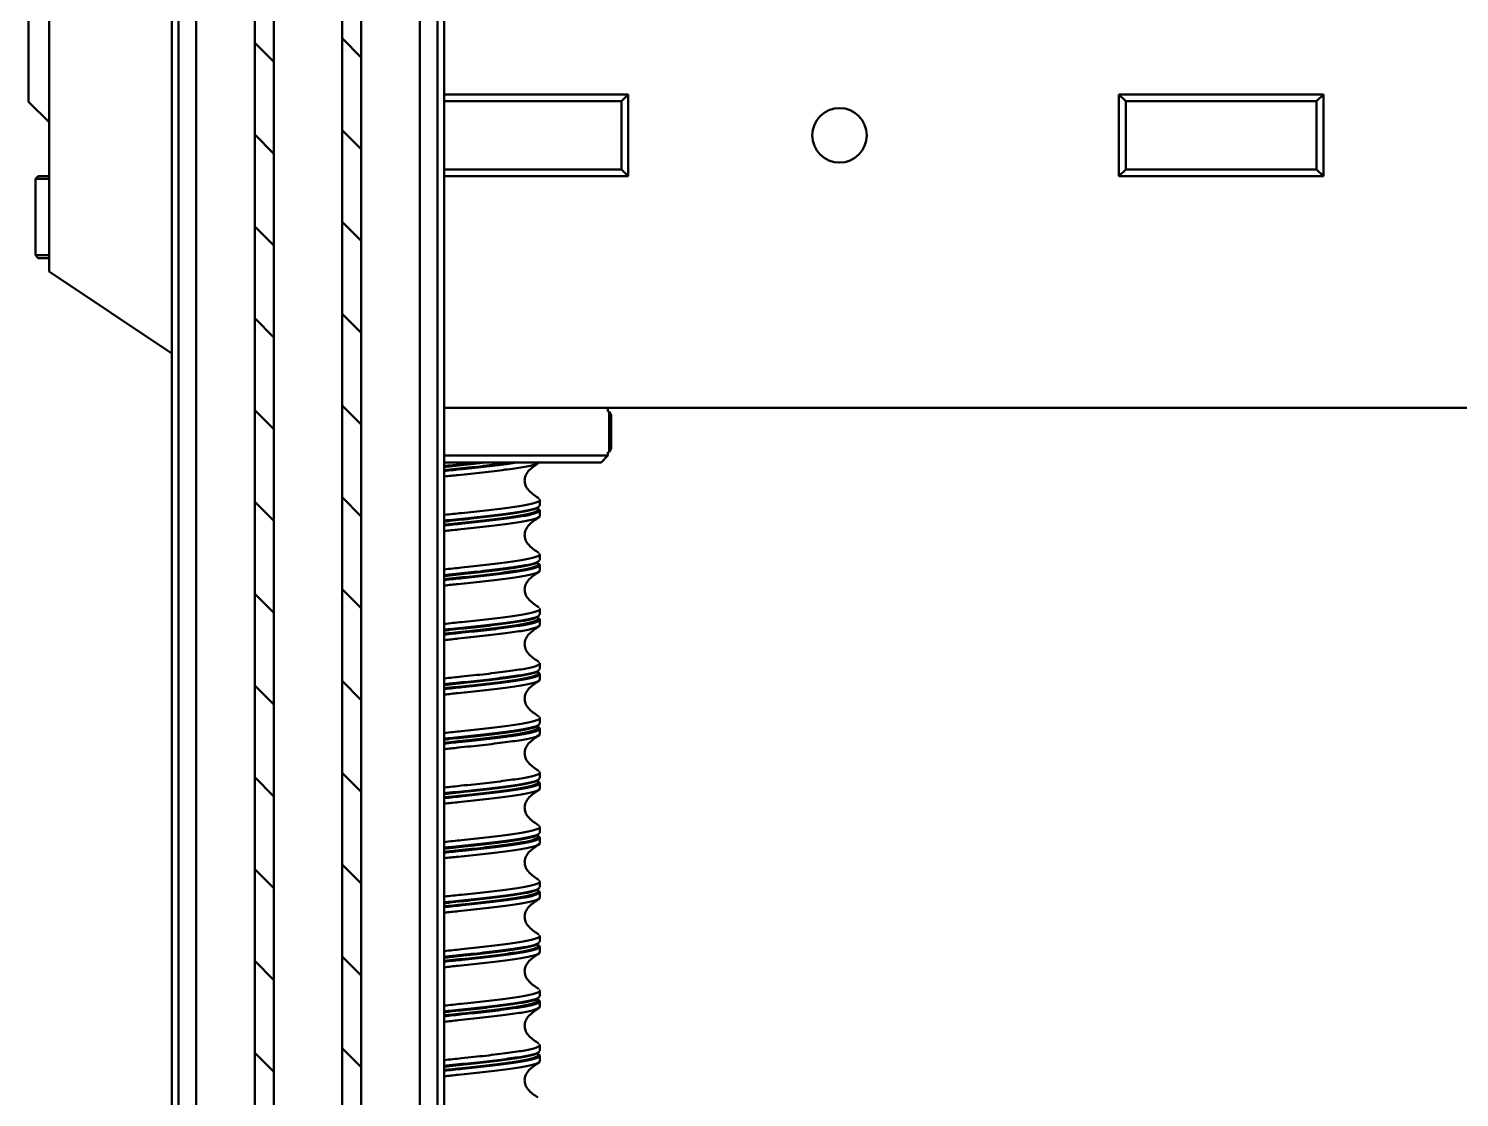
# Model space of a CAD drawing. Header units: millimetres. Extents: x -1615 to 4166, y 5 to 3174.
# Drawn here: x 720.8 to 790.8, y 2668.9 to 2721.2 of the extents above; entities that cross this region are included whole.
import ezdxf

# ---------------------------------------------------------------- set-up
doc = ezdxf.new("R2010")
doc.units = ezdxf.units.MM
doc.header["$LTSCALE"] = 0.25
doc.layers.add('Net dam', color=7, linetype='Continuous', lineweight=50)
pattern_1 = [(135, (54.7588, 2077.5174), (-2.245064, -2.245064), [])]

msp = doc.modelspace()

# ---------------------------------------------------------------- hatches: boundary and pattern name
at = {"layer": 'Net dam'}
h = msp.add_hatch(dxfattribs=at)
h.set_pattern_fill('ANSI31', color=256, angle=90, style=0)
h.set_pattern_definition(pattern_1)
h.paths.add_polyline_path([(731.906, 2800.42), (731.906, 2560.42), (732.84, 2560.42), (732.84, 2800.42)], flags=0)
h = msp.add_hatch(dxfattribs=at)
h.set_pattern_fill('ANSI31', color=256, angle=90, style=0)
h.set_pattern_definition(pattern_1)
h.paths.add_polyline_path([(736.173, 2800.42), (736.173, 2560.42), (737.106, 2560.42), (737.106, 2800.42)], flags=0)

# ---------------------------------------------------------------- linework, layer by layer
for p, q in [((728.173, 2800.42), (728.173, 2560.42)), ((729.04, 2800.42), (729.04, 2560.42)), ((731.906, 2560.42), (731.906, 2800.42)), ((732.84, 2560.42), (732.84, 2800.42)), ((736.173, 2800.42), (736.173, 2560.42)), ((737.106, 2800.42), (737.106, 2560.42)), ((739.973, 2770.42), (739.973, 2560.42)), ((740.84, 2770.42), (740.84, 2560.42)), ((727.84, 2763.753), (727.84, 2560.42)), ((741.173, 2743.753), (741.173, 2600.42)), ((720.84, 2725.794), (720.84, 2717.594)), ((721.84, 2709.283), (721.84, 2722.616)), ((720.84, 2717.594), (721.84, 2716.594)), ((750.173, 2717.949), (741.173, 2717.949)), ((749.84, 2717.616), (741.173, 2717.616)), ((749.84, 2717.616), (750.173, 2717.949)), ((749.84, 2714.283), (749.84, 2717.616)), ((750.173, 2713.949), (750.173, 2717.949)), ((774.506, 2717.616), (774.173, 2717.949)), ((784.173, 2717.949), (774.173, 2717.949)), ((774.173, 2713.949), (774.173, 2717.949)), ((774.506, 2717.616), (774.506, 2714.283)), ((783.84, 2717.616), (774.506, 2717.616)), ((783.84, 2717.616), (784.173, 2717.949)), ((783.84, 2714.283), (783.84, 2717.616)), ((784.173, 2713.949), (784.173, 2717.949)), ((741.173, 2714.283), (749.84, 2714.283)), ((750.173, 2713.949), (749.84, 2714.283)), ((774.173, 2713.949), (774.506, 2714.283)), ((774.506, 2714.283), (783.84, 2714.283)), ((784.173, 2713.949), (783.84, 2714.283)), ((721.306, 2713.949), (721.173, 2713.816)), ((721.84, 2713.816), (721.173, 2713.816)), ((721.173, 2713.816), (721.173, 2710.083)), ((721.306, 2713.949), (721.84, 2713.949)), ((750.173, 2713.949), (741.173, 2713.949)), ((784.173, 2713.949), (774.173, 2713.949)), ((721.173, 2710.083), (721.84, 2710.083)), ((721.306, 2709.949), (721.173, 2710.083)), ((721.84, 2709.949), (721.306, 2709.949)), ((727.84, 2705.283), (721.84, 2709.283)), ((858.506, 2702.616), (741.173, 2702.616)), ((749.173, 2702.449), (749.173, 2702.616)), ((749.232, 2702.449), (749.173, 2702.449)), ((749.34, 2702.262), (749.232, 2702.449)), ((749.232, 2702.449), (749.232, 2701.449)), ((749.34, 2702.262), (749.34, 2701.449)), ((749.232, 2701.449), (749.232, 2700.449)), ((749.34, 2701.449), (749.34, 2700.636)), ((741.173, 2700.283), (749.173, 2700.283)), ((748.84, 2699.949), (749.173, 2700.283)), ((749.173, 2700.449), (749.232, 2700.449)), ((749.173, 2700.283), (749.173, 2700.449)), ((749.232, 2700.449), (749.34, 2700.636)), ((748.84, 2699.949), (741.173, 2699.949)), ((745.807, 2699.955), (745.696, 2699.891)), ((745.84, 2697.843), (745.84, 2698.125)), ((745.807, 2697.288), (745.696, 2697.225)), ((745.84, 2697.335), (745.84, 2697.604)), ((745.84, 2695.176), (745.84, 2695.459)), ((745.807, 2694.621), (745.696, 2694.558)), ((745.84, 2694.668), (745.84, 2694.937)), ((745.84, 2692.509), (745.84, 2692.792)), ((745.807, 2691.955), (745.696, 2691.891)), ((745.84, 2692.001), (745.84, 2692.27)), ((745.84, 2689.843), (745.84, 2690.125)), ((745.84, 2689.335), (745.84, 2689.604)), ((745.807, 2689.288), (745.696, 2689.225)), ((745.84, 2687.176), (745.84, 2687.459)), ((745.84, 2686.668), (745.84, 2686.937)), ((745.807, 2686.621), (745.696, 2686.558)), ((745.84, 2684.509), (745.84, 2684.792)), ((745.84, 2684.001), (745.84, 2684.27)), ((745.807, 2683.955), (745.696, 2683.891)), ((745.84, 2681.843), (745.84, 2682.125)), ((745.807, 2681.288), (745.696, 2681.225)), ((745.84, 2681.335), (745.84, 2681.604)), ((745.84, 2679.176), (745.84, 2679.459)), ((745.807, 2678.621), (745.696, 2678.558)), ((745.84, 2678.668), (745.84, 2678.937)), ((745.84, 2676.509), (745.84, 2676.792)), ((745.807, 2675.955), (745.696, 2675.891)), ((745.84, 2676.001), (745.84, 2676.27)), ((745.84, 2673.843), (745.84, 2674.125)), ((745.84, 2673.335), (745.84, 2673.604)), ((745.807, 2673.288), (745.696, 2673.225)), ((745.84, 2671.176), (745.84, 2671.459)), ((745.84, 2670.668), (745.84, 2670.937)), ((745.807, 2670.621), (745.696, 2670.558))]:
    msp.add_line(p, q, dxfattribs=at)
msp.add_circle((760.506, 2715.949), 1.333, dxfattribs=at)
for points, knots in [([(741.173, 2699.531), (741.472, 2699.564), (742.174, 2699.639), (743.275, 2699.753), (744.201, 2699.867), (744.596, 2699.929), (744.724, 2699.949)], [0, 0, 0, 0, 0.229339, 0.537396, 0.85124, 1, 1, 1, 1]), ([(742.84, 2699.949), (742.773, 2699.942), (742.332, 2699.89), (741.731, 2699.835), (741.259, 2699.781), (741.173, 2699.772)], [0, 0, 0, 0, 0.128659, 0.840989, 1, 1, 1, 1]), ([(744.412, 2699.949), (744.206, 2699.92), (743.697, 2699.847), (742.663, 2699.726), (741.746, 2699.635), (741.27, 2699.58), (741.173, 2699.569)], [0, 0, 0, 0, 0.233222, 0.577012, 0.914195, 1, 1, 1, 1]), ([(745.725, 2699.923), (745.694, 2699.9), (745.604, 2699.834), (745.062, 2699.721), (744.183, 2699.599), (743.075, 2699.462), (742.022, 2699.355), (741.399, 2699.287), (741.173, 2699.263)], [0, 0, 0, 0, 0.10219, 0.300282, 0.494786, 0.693767, 0.889265, 1, 1, 1, 1]), ([(742.019, 2699.821), (741.827, 2699.801), (741.539, 2699.771), (741.264, 2699.739), (741.173, 2699.729)], [0, 0, 0, 0, 0.668476, 1, 1, 1, 1]), ([(741.991, 2699.658), (741.813, 2699.64), (741.535, 2699.611), (741.269, 2699.58), (741.173, 2699.569)], [0, 0, 0, 0, 0.638265, 1, 1, 1, 1]), ([(743.174, 2699.949), (742.995, 2699.928), (742.617, 2699.882), (742.2, 2699.839), (741.981, 2699.817)], [0, 0, 0, 0, 0.47284, 1, 1, 1, 1]), ([(745.744, 2698.231), (745.572, 2698.346), (745.326, 2698.51), (745.133, 2698.834), (745.088, 2699.074), (745.141, 2699.312), (745.338, 2699.624), (745.575, 2699.781), (745.742, 2699.892)], [0, 0, 0, 0, 0.279712, 0.396397, 0.503604, 0.610817, 0.726983, 1, 1, 1, 1]), ([(741.173, 2697.386), (741.453, 2697.417), (742.134, 2697.49), (743.233, 2697.602), (744.312, 2697.739), (745.176, 2697.862), (745.696, 2697.995), (745.903, 2698.092), (745.82, 2698.141), (745.807, 2698.149)], [0, 0, 0, 0, 0.118387, 0.287501, 0.459791, 0.628243, 0.799634, 0.970818, 1, 1, 1, 1]), ([(745.731, 2698.231), (745.743, 2698.227), (745.797, 2698.209), (745.778, 2698.192), (745.764, 2698.179)], [0, 0, 0, 0, 0.2218656, 1, 1, 1, 1]), ([(745.794, 2697.843), (745.804, 2697.823), (745.834, 2697.761), (745.486, 2697.648), (744.798, 2697.523), (743.815, 2697.392), (742.661, 2697.258), (741.732, 2697.168), (741.259, 2697.115), (741.173, 2697.105)], [0, 0, 0, 0, 0.081968, 0.259809, 0.434024, 0.610394, 0.787509, 0.961223, 1, 1, 1, 1]), ([(745.677, 2697.722), (745.688, 2697.718), (745.827, 2697.671), (745.763, 2697.587), (745.445, 2697.449), (744.753, 2697.325), (743.799, 2697.194), (742.668, 2697.06), (741.746, 2696.969), (741.27, 2696.914), (741.173, 2696.902)], [0, 0, 0, 0, 0.013518, 0.169964, 0.329814, 0.486403, 0.644931, 0.804129, 0.960266, 1, 1, 1, 1]), ([(741.173, 2696.865), (741.472, 2696.897), (742.172, 2696.973), (743.284, 2697.086), (744.356, 2697.223), (745.205, 2697.346), (745.723, 2697.48), (745.91, 2697.593), (745.771, 2697.66), (745.721, 2697.684)], [0, 0, 0, 0, 0.116925, 0.273983, 0.433991, 0.590435, 0.749608, 0.90859, 1, 1, 1, 1]), ([(745.82, 2697.335), (745.827, 2697.33), (745.885, 2697.282), (745.641, 2697.188), (745.079, 2697.055), (744.178, 2696.932), (743.076, 2696.795), (742.022, 2696.688), (741.398, 2696.621), (741.173, 2696.596)], [0, 0, 0, 0, 0.021204, 0.197762, 0.374767, 0.548566, 0.726366, 0.901053, 1, 1, 1, 1]), ([(745.73, 2697.758), (745.731, 2697.753), (745.742, 2697.705), (745.415, 2697.607), (744.754, 2697.483), (743.787, 2697.352), (742.82, 2697.238), (742.198, 2697.173), (741.981, 2697.15)], [0, 0, 0, 0, 0.025006, 0.24153, 0.453637, 0.66837, 0.88401, 1, 1, 1, 1]), ([(742.019, 2697.154), (741.827, 2697.134), (741.539, 2697.105), (741.264, 2697.073), (741.173, 2697.062)], [0, 0, 0, 0, 0.668476, 1, 1, 1, 1]), ([(741.991, 2696.992), (741.813, 2696.973), (741.535, 2696.945), (741.269, 2696.914), (741.173, 2696.903)], [0, 0, 0, 0, 0.638265, 1, 1, 1, 1]), ([(745.744, 2695.564), (745.572, 2695.68), (745.326, 2695.843), (745.133, 2696.167), (745.088, 2696.408), (745.141, 2696.645), (745.338, 2696.957), (745.575, 2697.115), (745.742, 2697.226)], [0, 0, 0, 0, 0.279712, 0.396397, 0.503604, 0.610817, 0.726983, 1, 1, 1, 1]), ([(741.173, 2694.72), (741.453, 2694.75), (742.134, 2694.824), (743.233, 2694.936), (744.312, 2695.073), (745.176, 2695.196), (745.696, 2695.329), (745.903, 2695.425), (745.82, 2695.475), (745.807, 2695.482)], [0, 0, 0, 0, 0.118387, 0.287501, 0.459791, 0.628243, 0.799634, 0.970818, 1, 1, 1, 1]), ([(745.731, 2695.564), (745.743, 2695.56), (745.797, 2695.543), (745.778, 2695.526), (745.764, 2695.513)], [0, 0, 0, 0, 0.221866, 1, 1, 1, 1]), ([(745.794, 2695.176), (745.804, 2695.156), (745.834, 2695.094), (745.486, 2694.981), (744.798, 2694.857), (743.815, 2694.725), (742.661, 2694.591), (741.732, 2694.502), (741.259, 2694.448), (741.173, 2694.438)], [0, 0, 0, 0, 0.081968, 0.259809, 0.434024, 0.610394, 0.787509, 0.961223, 1, 1, 1, 1]), ([(745.677, 2695.055), (745.688, 2695.052), (745.827, 2695.005), (745.763, 2694.92), (745.445, 2694.783), (744.753, 2694.658), (743.799, 2694.527), (742.668, 2694.393), (741.746, 2694.302), (741.27, 2694.247), (741.173, 2694.236)], [0, 0, 0, 0, 0.013518, 0.169964, 0.329814, 0.486403, 0.644931, 0.804129, 0.960266, 1, 1, 1, 1]), ([(741.173, 2694.198), (741.472, 2694.23), (742.172, 2694.306), (743.284, 2694.42), (744.357, 2694.557), (745.204, 2694.68), (745.728, 2694.813), (745.915, 2694.939), (745.743, 2695.017), (745.664, 2695.053)], [0, 0, 0, 0, 0.112037, 0.262529, 0.415848, 0.565752, 0.71827, 0.870606, 1, 1, 1, 1]), ([(745.82, 2694.668), (745.827, 2694.663), (745.885, 2694.615), (745.641, 2694.522), (745.079, 2694.388), (744.178, 2694.265), (743.076, 2694.129), (742.022, 2694.022), (741.398, 2693.954), (741.173, 2693.93)], [0, 0, 0, 0, 0.021204, 0.197762, 0.374767, 0.548566, 0.726366, 0.901053, 1, 1, 1, 1]), ([(742.019, 2694.488), (741.827, 2694.468), (741.539, 2694.438), (741.264, 2694.406), (741.173, 2694.395)], [0, 0, 0, 0, 0.668476, 1, 1, 1, 1]), ([(745.73, 2695.091), (745.731, 2695.086), (745.742, 2695.038), (745.415, 2694.94), (744.754, 2694.816), (743.787, 2694.685), (742.82, 2694.571), (742.198, 2694.506), (741.981, 2694.483)], [0, 0, 0, 0, 0.025006, 0.24153, 0.453637, 0.66837, 0.88401, 1, 1, 1, 1]), ([(745.744, 2692.898), (745.572, 2693.013), (745.326, 2693.177), (745.133, 2693.5), (745.088, 2693.741), (745.141, 2693.979), (745.338, 2694.29), (745.575, 2694.448), (745.742, 2694.559)], [0, 0, 0, 0, 0.279712, 0.396397, 0.503604, 0.610817, 0.726983, 1, 1, 1, 1]), ([(741.991, 2694.325), (741.813, 2694.307), (741.535, 2694.278), (741.269, 2694.247), (741.173, 2694.236)], [0, 0, 0, 0, 0.638265, 1, 1, 1, 1]), ([(741.173, 2692.053), (741.453, 2692.083), (742.134, 2692.157), (743.233, 2692.269), (744.312, 2692.406), (745.176, 2692.529), (745.696, 2692.662), (745.903, 2692.758), (745.82, 2692.808), (745.807, 2692.815)], [0, 0, 0, 0, 0.118387, 0.287501, 0.459791, 0.628243, 0.799634, 0.970818, 1, 1, 1, 1]), ([(745.794, 2692.509), (745.804, 2692.49), (745.834, 2692.428), (745.486, 2692.314), (744.798, 2692.19), (743.815, 2692.059), (742.661, 2691.925), (741.732, 2691.835), (741.259, 2691.781), (741.173, 2691.772)], [0, 0, 0, 0, 0.081968, 0.259809, 0.434024, 0.610394, 0.787509, 0.961223, 1, 1, 1, 1]), ([(745.677, 2692.389), (745.688, 2692.385), (745.827, 2692.338), (745.763, 2692.253), (745.445, 2692.116), (744.753, 2691.992), (743.799, 2691.86), (742.668, 2691.726), (741.746, 2691.635), (741.27, 2691.58), (741.173, 2691.569)], [0, 0, 0, 0, 0.013518, 0.169964, 0.329814, 0.486403, 0.644931, 0.804129, 0.960266, 1, 1, 1, 1]), ([(741.173, 2691.531), (741.472, 2691.564), (742.172, 2691.639), (743.284, 2691.753), (744.357, 2691.89), (745.204, 2692.013), (745.728, 2692.146), (745.915, 2692.272), (745.743, 2692.35), (745.664, 2692.386)], [0, 0, 0, 0, 0.112037, 0.262529, 0.415848, 0.565752, 0.71827, 0.870606, 1, 1, 1, 1]), ([(745.73, 2692.424), (745.731, 2692.419), (745.742, 2692.372), (745.415, 2692.274), (744.754, 2692.15), (743.787, 2692.018), (742.82, 2691.904), (742.198, 2691.839), (741.981, 2691.817)], [0, 0, 0, 0, 0.025006, 0.24153, 0.453637, 0.66837, 0.88401, 1, 1, 1, 1]), ([(745.731, 2692.897), (745.743, 2692.894), (745.797, 2692.876), (745.778, 2692.859), (745.764, 2692.846)], [0, 0, 0, 0, 0.221866, 1, 1, 1, 1]), ([(745.82, 2692.001), (745.827, 2691.996), (745.885, 2691.949), (745.641, 2691.855), (745.079, 2691.721), (744.178, 2691.599), (743.076, 2691.462), (742.022, 2691.355), (741.398, 2691.287), (741.173, 2691.263)], [0, 0, 0, 0, 0.021204, 0.197762, 0.374767, 0.548566, 0.726366, 0.901053, 1, 1, 1, 1]), ([(742.019, 2691.821), (741.827, 2691.801), (741.539, 2691.771), (741.264, 2691.739), (741.173, 2691.729)], [0, 0, 0, 0, 0.668476, 1, 1, 1, 1]), ([(745.744, 2690.231), (745.572, 2690.346), (745.326, 2690.51), (745.133, 2690.834), (745.088, 2691.074), (745.141, 2691.312), (745.338, 2691.624), (745.575, 2691.781), (745.742, 2691.892)], [0, 0, 0, 0, 0.279712, 0.396397, 0.503604, 0.610817, 0.726983, 1, 1, 1, 1]), ([(741.991, 2691.658), (741.813, 2691.64), (741.535, 2691.611), (741.269, 2691.58), (741.173, 2691.569)], [0, 0, 0, 0, 0.638265, 1, 1, 1, 1]), ([(741.173, 2689.386), (741.453, 2689.417), (742.134, 2689.49), (743.233, 2689.602), (744.312, 2689.739), (745.176, 2689.862), (745.696, 2689.995), (745.903, 2690.092), (745.82, 2690.141), (745.807, 2690.149)], [0, 0, 0, 0, 0.118387, 0.287501, 0.459791, 0.628243, 0.799634, 0.970818, 1, 1, 1, 1]), ([(745.794, 2689.843), (745.804, 2689.823), (745.834, 2689.761), (745.486, 2689.648), (744.798, 2689.523), (743.815, 2689.392), (742.661, 2689.258), (741.732, 2689.168), (741.259, 2689.115), (741.173, 2689.105)], [0, 0, 0, 0, 0.0819685, 0.2598088, 0.4340235, 0.6103942, 0.7875093, 0.9612226, 1, 1, 1, 1]), ([(745.677, 2689.722), (745.688, 2689.718), (745.827, 2689.671), (745.763, 2689.587), (745.445, 2689.449), (744.753, 2689.325), (743.799, 2689.194), (742.668, 2689.06), (741.746, 2688.969), (741.27, 2688.914), (741.173, 2688.902)], [0, 0, 0, 0, 0.013518, 0.169964, 0.329814, 0.486403, 0.644931, 0.804129, 0.960266, 1, 1, 1, 1]), ([(741.173, 2688.865), (741.472, 2688.897), (742.172, 2688.973), (743.284, 2689.086), (744.357, 2689.223), (745.204, 2689.346), (745.728, 2689.48), (745.915, 2689.605), (745.743, 2689.684), (745.664, 2689.719)], [0, 0, 0, 0, 0.1120367, 0.2625287, 0.4158476, 0.5657516, 0.7182704, 0.8706057, 1, 1, 1, 1]), ([(745.73, 2689.758), (745.731, 2689.753), (745.742, 2689.705), (745.415, 2689.607), (744.754, 2689.483), (743.787, 2689.352), (742.82, 2689.238), (742.198, 2689.173), (741.981, 2689.15)], [0, 0, 0, 0, 0.025006, 0.24153, 0.453637, 0.66837, 0.88401, 1, 1, 1, 1]), ([(745.731, 2690.231), (745.743, 2690.227), (745.797, 2690.209), (745.778, 2690.192), (745.764, 2690.179)], [0, 0, 0, 0, 0.221866, 1, 1, 1, 1]), ([(745.82, 2689.335), (745.827, 2689.33), (745.885, 2689.282), (745.641, 2689.188), (745.079, 2689.055), (744.178, 2688.932), (743.076, 2688.795), (742.022, 2688.688), (741.398, 2688.621), (741.173, 2688.596)], [0, 0, 0, 0, 0.021204, 0.197762, 0.374767, 0.548566, 0.726366, 0.901053, 1, 1, 1, 1]), ([(742.019, 2689.154), (741.827, 2689.134), (741.539, 2689.105), (741.264, 2689.073), (741.173, 2689.062)], [0, 0, 0, 0, 0.668476, 1, 1, 1, 1]), ([(741.991, 2688.992), (741.813, 2688.973), (741.535, 2688.945), (741.269, 2688.914), (741.173, 2688.903)], [0, 0, 0, 0, 0.6382653, 1, 1, 1, 1]), ([(745.744, 2687.564), (745.572, 2687.68), (745.326, 2687.843), (745.133, 2688.167), (745.088, 2688.408), (745.141, 2688.645), (745.338, 2688.957), (745.575, 2689.115), (745.742, 2689.226)], [0, 0, 0, 0, 0.279712, 0.396397, 0.503604, 0.610817, 0.726983, 1, 1, 1, 1]), ([(741.173, 2686.72), (741.453, 2686.75), (742.134, 2686.824), (743.233, 2686.936), (744.312, 2687.073), (745.176, 2687.196), (745.696, 2687.329), (745.903, 2687.425), (745.82, 2687.475), (745.807, 2687.482)], [0, 0, 0, 0, 0.118387, 0.287501, 0.459791, 0.628243, 0.799634, 0.970818, 1, 1, 1, 1]), ([(745.731, 2687.564), (745.743, 2687.56), (745.797, 2687.543), (745.778, 2687.526), (745.764, 2687.513)], [0, 0, 0, 0, 0.2218656, 1, 1, 1, 1]), ([(745.794, 2687.176), (745.804, 2687.156), (745.834, 2687.094), (745.486, 2686.981), (744.798, 2686.857), (743.815, 2686.725), (742.661, 2686.591), (741.732, 2686.502), (741.259, 2686.448), (741.173, 2686.438)], [0, 0, 0, 0, 0.081968, 0.259809, 0.434024, 0.610394, 0.787509, 0.961223, 1, 1, 1, 1]), ([(745.677, 2687.055), (745.688, 2687.052), (745.827, 2687.005), (745.763, 2686.92), (745.445, 2686.783), (744.753, 2686.658), (743.799, 2686.527), (742.668, 2686.393), (741.746, 2686.302), (741.27, 2686.247), (741.173, 2686.236)], [0, 0, 0, 0, 0.013518, 0.169964, 0.329814, 0.486403, 0.644931, 0.804129, 0.960266, 1, 1, 1, 1]), ([(741.173, 2686.198), (741.472, 2686.23), (742.172, 2686.306), (743.284, 2686.42), (744.357, 2686.557), (745.204, 2686.68), (745.728, 2686.813), (745.915, 2686.939), (745.743, 2687.017), (745.664, 2687.053)], [0, 0, 0, 0, 0.112037, 0.262529, 0.415848, 0.565752, 0.71827, 0.870606, 1, 1, 1, 1]), ([(745.73, 2687.091), (745.731, 2687.086), (745.742, 2687.038), (745.415, 2686.94), (744.754, 2686.816), (743.787, 2686.685), (742.82, 2686.571), (742.198, 2686.506), (741.981, 2686.483)], [0, 0, 0, 0, 0.025006, 0.24153, 0.453637, 0.66837, 0.88401, 1, 1, 1, 1]), ([(745.82, 2686.668), (745.827, 2686.663), (745.885, 2686.615), (745.641, 2686.522), (745.079, 2686.388), (744.178, 2686.265), (743.076, 2686.129), (742.022, 2686.022), (741.398, 2685.954), (741.173, 2685.93)], [0, 0, 0, 0, 0.021204, 0.197762, 0.374767, 0.548566, 0.726366, 0.901053, 1, 1, 1, 1]), ([(742.019, 2686.488), (741.827, 2686.468), (741.539, 2686.438), (741.264, 2686.406), (741.173, 2686.395)], [0, 0, 0, 0, 0.668476, 1, 1, 1, 1]), ([(741.991, 2686.325), (741.813, 2686.307), (741.535, 2686.278), (741.269, 2686.247), (741.173, 2686.236)], [0, 0, 0, 0, 0.6382653, 1, 1, 1, 1]), ([(745.744, 2684.898), (745.572, 2685.013), (745.326, 2685.177), (745.133, 2685.5), (745.088, 2685.741), (745.141, 2685.979), (745.338, 2686.29), (745.575, 2686.448), (745.742, 2686.559)], [0, 0, 0, 0, 0.279712, 0.396397, 0.503604, 0.610817, 0.726983, 1, 1, 1, 1]), ([(741.173, 2684.053), (741.453, 2684.083), (742.134, 2684.157), (743.233, 2684.269), (744.312, 2684.406), (745.176, 2684.529), (745.696, 2684.662), (745.903, 2684.758), (745.82, 2684.808), (745.807, 2684.815)], [0, 0, 0, 0, 0.118387, 0.287501, 0.459791, 0.628243, 0.799634, 0.970818, 1, 1, 1, 1]), ([(745.731, 2684.897), (745.743, 2684.894), (745.797, 2684.876), (745.778, 2684.859), (745.764, 2684.846)], [0, 0, 0, 0, 0.2218656, 1, 1, 1, 1]), ([(745.794, 2684.509), (745.804, 2684.49), (745.834, 2684.428), (745.486, 2684.314), (744.798, 2684.19), (743.815, 2684.059), (742.661, 2683.925), (741.732, 2683.835), (741.259, 2683.781), (741.173, 2683.772)], [0, 0, 0, 0, 0.081968, 0.259809, 0.434024, 0.610394, 0.787509, 0.961223, 1, 1, 1, 1]), ([(745.677, 2684.389), (745.688, 2684.385), (745.827, 2684.338), (745.763, 2684.253), (745.445, 2684.116), (744.753, 2683.992), (743.799, 2683.86), (742.668, 2683.726), (741.746, 2683.635), (741.27, 2683.58), (741.173, 2683.569)], [0, 0, 0, 0, 0.013518, 0.169964, 0.329814, 0.486403, 0.644931, 0.804129, 0.960266, 1, 1, 1, 1]), ([(741.173, 2683.531), (741.472, 2683.564), (742.172, 2683.639), (743.284, 2683.753), (744.357, 2683.89), (745.204, 2684.013), (745.728, 2684.146), (745.915, 2684.272), (745.743, 2684.35), (745.664, 2684.386)], [0, 0, 0, 0, 0.112037, 0.262529, 0.415848, 0.565752, 0.71827, 0.870606, 1, 1, 1, 1]), ([(745.82, 2684.001), (745.827, 2683.996), (745.885, 2683.949), (745.641, 2683.855), (745.079, 2683.721), (744.178, 2683.599), (743.076, 2683.462), (742.022, 2683.355), (741.398, 2683.287), (741.173, 2683.263)], [0, 0, 0, 0, 0.021204, 0.197762, 0.374767, 0.548566, 0.726366, 0.901053, 1, 1, 1, 1]), ([(745.73, 2684.424), (745.731, 2684.419), (745.742, 2684.372), (745.415, 2684.274), (744.754, 2684.15), (743.787, 2684.018), (742.82, 2683.904), (742.198, 2683.839), (741.981, 2683.817)], [0, 0, 0, 0, 0.025006, 0.24153, 0.453637, 0.66837, 0.88401, 1, 1, 1, 1]), ([(742.019, 2683.821), (741.827, 2683.801), (741.539, 2683.771), (741.264, 2683.739), (741.173, 2683.729)], [0, 0, 0, 0, 0.6684762, 1, 1, 1, 1]), ([(741.991, 2683.658), (741.813, 2683.64), (741.535, 2683.611), (741.269, 2683.58), (741.173, 2683.569)], [0, 0, 0, 0, 0.6382653, 1, 1, 1, 1]), ([(745.744, 2682.231), (745.572, 2682.346), (745.326, 2682.51), (745.133, 2682.834), (745.088, 2683.074), (745.141, 2683.312), (745.338, 2683.624), (745.575, 2683.781), (745.742, 2683.892)], [0, 0, 0, 0, 0.279712, 0.396397, 0.503604, 0.610817, 0.726983, 1, 1, 1, 1]), ([(741.173, 2681.386), (741.453, 2681.417), (742.134, 2681.49), (743.233, 2681.602), (744.312, 2681.739), (745.176, 2681.862), (745.696, 2681.995), (745.903, 2682.092), (745.82, 2682.141), (745.807, 2682.149)], [0, 0, 0, 0, 0.118387, 0.287501, 0.459791, 0.628243, 0.799634, 0.970818, 1, 1, 1, 1]), ([(745.731, 2682.231), (745.743, 2682.227), (745.797, 2682.209), (745.778, 2682.192), (745.764, 2682.179)], [0, 0, 0, 0, 0.221866, 1, 1, 1, 1]), ([(745.794, 2681.843), (745.804, 2681.823), (745.834, 2681.761), (745.486, 2681.648), (744.798, 2681.523), (743.815, 2681.392), (742.661, 2681.258), (741.732, 2681.168), (741.259, 2681.115), (741.173, 2681.105)], [0, 0, 0, 0, 0.081968, 0.259809, 0.434024, 0.610394, 0.787509, 0.961223, 1, 1, 1, 1]), ([(745.677, 2681.722), (745.688, 2681.718), (745.827, 2681.671), (745.763, 2681.587), (745.445, 2681.449), (744.753, 2681.325), (743.799, 2681.194), (742.668, 2681.06), (741.746, 2680.969), (741.27, 2680.914), (741.173, 2680.902)], [0, 0, 0, 0, 0.0135178, 0.1699636, 0.3298139, 0.4864026, 0.6449309, 0.8041287, 0.9602664, 1, 1, 1, 1]), ([(741.173, 2680.865), (741.472, 2680.897), (742.172, 2680.973), (743.284, 2681.086), (744.357, 2681.223), (745.204, 2681.346), (745.727, 2681.48), (745.915, 2681.605), (745.744, 2681.683), (745.667, 2681.718)], [0, 0, 0, 0, 0.112231, 0.262985, 0.41657, 0.566735, 0.719519, 0.872119, 1, 1, 1, 1]), ([(745.82, 2681.335), (745.827, 2681.33), (745.885, 2681.282), (745.641, 2681.188), (745.079, 2681.055), (744.178, 2680.932), (743.076, 2680.795), (742.022, 2680.688), (741.398, 2680.621), (741.173, 2680.596)], [0, 0, 0, 0, 0.0212038, 0.197762, 0.3747669, 0.5485663, 0.7263661, 0.9010528, 1, 1, 1, 1]), ([(745.73, 2681.758), (745.731, 2681.753), (745.742, 2681.705), (745.415, 2681.607), (744.754, 2681.483), (743.787, 2681.352), (742.82, 2681.238), (742.198, 2681.173), (741.981, 2681.15)], [0, 0, 0, 0, 0.025006, 0.24153, 0.453637, 0.66837, 0.88401, 1, 1, 1, 1]), ([(745.744, 2679.564), (745.572, 2679.68), (745.326, 2679.843), (745.133, 2680.167), (745.088, 2680.408), (745.141, 2680.645), (745.338, 2680.957), (745.575, 2681.115), (745.742, 2681.226)], [0, 0, 0, 0, 0.279712, 0.396397, 0.503604, 0.610817, 0.726983, 1, 1, 1, 1]), ([(742.019, 2681.154), (741.827, 2681.134), (741.539, 2681.105), (741.264, 2681.073), (741.173, 2681.062)], [0, 0, 0, 0, 0.668476, 1, 1, 1, 1]), ([(741.991, 2680.992), (741.813, 2680.973), (741.535, 2680.945), (741.269, 2680.914), (741.173, 2680.903)], [0, 0, 0, 0, 0.638265, 1, 1, 1, 1]), ([(741.173, 2678.72), (741.453, 2678.75), (742.134, 2678.824), (743.233, 2678.936), (744.312, 2679.073), (745.176, 2679.196), (745.696, 2679.329), (745.903, 2679.425), (745.82, 2679.475), (745.807, 2679.482)], [0, 0, 0, 0, 0.118387, 0.287501, 0.459791, 0.628243, 0.799634, 0.970818, 1, 1, 1, 1]), ([(745.794, 2679.176), (745.804, 2679.156), (745.834, 2679.094), (745.486, 2678.981), (744.798, 2678.857), (743.815, 2678.725), (742.661, 2678.591), (741.732, 2678.502), (741.259, 2678.448), (741.173, 2678.438)], [0, 0, 0, 0, 0.0819685, 0.2598088, 0.4340235, 0.6103942, 0.7875093, 0.9612226, 1, 1, 1, 1]), ([(745.73, 2679.091), (745.731, 2679.086), (745.742, 2679.038), (745.415, 2678.94), (744.754, 2678.816), (743.787, 2678.685), (742.82, 2678.571), (742.198, 2678.506), (741.981, 2678.483)], [0, 0, 0, 0, 0.025006, 0.24153, 0.453637, 0.66837, 0.88401, 1, 1, 1, 1]), ([(745.731, 2679.564), (745.743, 2679.56), (745.797, 2679.543), (745.778, 2679.526), (745.764, 2679.513)], [0, 0, 0, 0, 0.221866, 1, 1, 1, 1]), ([(745.677, 2679.055), (745.688, 2679.052), (745.827, 2679.005), (745.763, 2678.92), (745.445, 2678.783), (744.753, 2678.658), (743.799, 2678.527), (742.668, 2678.393), (741.746, 2678.302), (741.27, 2678.247), (741.173, 2678.236)], [0, 0, 0, 0, 0.013518, 0.169964, 0.329814, 0.486403, 0.644931, 0.804129, 0.960266, 1, 1, 1, 1]), ([(741.173, 2678.198), (741.472, 2678.23), (742.172, 2678.306), (743.284, 2678.42), (744.357, 2678.557), (745.204, 2678.68), (745.728, 2678.813), (745.915, 2678.939), (745.743, 2679.017), (745.664, 2679.053)], [0, 0, 0, 0, 0.112037, 0.262529, 0.415848, 0.565752, 0.71827, 0.870606, 1, 1, 1, 1]), ([(745.82, 2678.668), (745.827, 2678.663), (745.885, 2678.615), (745.641, 2678.522), (745.079, 2678.388), (744.178, 2678.265), (743.076, 2678.129), (742.022, 2678.022), (741.398, 2677.954), (741.173, 2677.93)], [0, 0, 0, 0, 0.021204, 0.197762, 0.374767, 0.548566, 0.726366, 0.901053, 1, 1, 1, 1]), ([(742.019, 2678.488), (741.827, 2678.468), (741.539, 2678.438), (741.264, 2678.406), (741.173, 2678.395)], [0, 0, 0, 0, 0.668476, 1, 1, 1, 1]), ([(745.744, 2676.898), (745.572, 2677.013), (745.326, 2677.177), (745.133, 2677.5), (745.088, 2677.741), (745.141, 2677.979), (745.338, 2678.29), (745.575, 2678.448), (745.742, 2678.559)], [0, 0, 0, 0, 0.279712, 0.396397, 0.503604, 0.610817, 0.726983, 1, 1, 1, 1]), ([(741.991, 2678.325), (741.813, 2678.307), (741.535, 2678.278), (741.269, 2678.247), (741.173, 2678.236)], [0, 0, 0, 0, 0.638265, 1, 1, 1, 1]), ([(741.173, 2676.053), (741.453, 2676.083), (742.134, 2676.157), (743.233, 2676.269), (744.312, 2676.406), (745.176, 2676.529), (745.696, 2676.662), (745.903, 2676.758), (745.82, 2676.808), (745.807, 2676.815)], [0, 0, 0, 0, 0.118387, 0.287501, 0.459791, 0.628243, 0.799634, 0.970818, 1, 1, 1, 1]), ([(745.794, 2676.509), (745.804, 2676.49), (745.834, 2676.428), (745.486, 2676.314), (744.798, 2676.19), (743.815, 2676.059), (742.661, 2675.925), (741.732, 2675.835), (741.259, 2675.781), (741.173, 2675.772)], [0, 0, 0, 0, 0.081968, 0.259809, 0.434024, 0.610394, 0.787509, 0.961223, 1, 1, 1, 1]), ([(745.677, 2676.389), (745.688, 2676.385), (745.827, 2676.338), (745.763, 2676.253), (745.445, 2676.116), (744.753, 2675.992), (743.799, 2675.86), (742.668, 2675.726), (741.746, 2675.635), (741.27, 2675.58), (741.173, 2675.569)], [0, 0, 0, 0, 0.013518, 0.169964, 0.329814, 0.486403, 0.644931, 0.804129, 0.960266, 1, 1, 1, 1]), ([(741.173, 2675.531), (741.472, 2675.564), (742.172, 2675.639), (743.284, 2675.753), (744.357, 2675.89), (745.204, 2676.013), (745.728, 2676.146), (745.915, 2676.272), (745.743, 2676.35), (745.664, 2676.386)], [0, 0, 0, 0, 0.112037, 0.262529, 0.415848, 0.565752, 0.71827, 0.870606, 1, 1, 1, 1]), ([(745.73, 2676.424), (745.731, 2676.419), (745.742, 2676.372), (745.415, 2676.274), (744.754, 2676.15), (743.787, 2676.018), (742.82, 2675.904), (742.198, 2675.839), (741.981, 2675.817)], [0, 0, 0, 0, 0.025006, 0.24153, 0.453637, 0.66837, 0.88401, 1, 1, 1, 1]), ([(745.731, 2676.897), (745.743, 2676.894), (745.797, 2676.876), (745.778, 2676.859), (745.764, 2676.846)], [0, 0, 0, 0, 0.221866, 1, 1, 1, 1]), ([(745.82, 2676.001), (745.827, 2675.996), (745.885, 2675.949), (745.641, 2675.855), (745.079, 2675.721), (744.178, 2675.599), (743.076, 2675.462), (742.022, 2675.355), (741.398, 2675.287), (741.173, 2675.263)], [0, 0, 0, 0, 0.021204, 0.197762, 0.374767, 0.548566, 0.726366, 0.901053, 1, 1, 1, 1]), ([(742.019, 2675.821), (741.827, 2675.801), (741.539, 2675.771), (741.264, 2675.739), (741.173, 2675.729)], [0, 0, 0, 0, 0.6684762, 1, 1, 1, 1]), ([(741.991, 2675.658), (741.813, 2675.64), (741.535, 2675.611), (741.269, 2675.58), (741.173, 2675.569)], [0, 0, 0, 0, 0.6382653, 1, 1, 1, 1]), ([(745.744, 2674.231), (745.572, 2674.346), (745.326, 2674.51), (745.133, 2674.834), (745.088, 2675.074), (745.141, 2675.312), (745.338, 2675.624), (745.575, 2675.781), (745.742, 2675.892)], [0, 0, 0, 0, 0.279712, 0.396397, 0.503604, 0.610817, 0.726983, 1, 1, 1, 1]), ([(745.731, 2674.231), (745.743, 2674.227), (745.797, 2674.209), (745.778, 2674.192), (745.764, 2674.179)], [0, 0, 0, 0, 0.221866, 1, 1, 1, 1]), ([(741.173, 2673.386), (741.453, 2673.417), (742.134, 2673.49), (743.233, 2673.602), (744.312, 2673.739), (745.176, 2673.862), (745.696, 2673.995), (745.903, 2674.092), (745.82, 2674.141), (745.807, 2674.149)], [0, 0, 0, 0, 0.1183874, 0.2875007, 0.4597905, 0.6282429, 0.7996337, 0.9708184, 1, 1, 1, 1]), ([(745.794, 2673.843), (745.804, 2673.823), (745.834, 2673.761), (745.486, 2673.648), (744.798, 2673.523), (743.815, 2673.392), (742.661, 2673.258), (741.732, 2673.168), (741.259, 2673.115), (741.173, 2673.105)], [0, 0, 0, 0, 0.081968, 0.259809, 0.434024, 0.610394, 0.787509, 0.961223, 1, 1, 1, 1]), ([(745.677, 2673.722), (745.688, 2673.718), (745.827, 2673.671), (745.763, 2673.587), (745.445, 2673.449), (744.753, 2673.325), (743.799, 2673.194), (742.668, 2673.06), (741.746, 2672.969), (741.27, 2672.914), (741.173, 2672.902)], [0, 0, 0, 0, 0.013518, 0.169964, 0.329814, 0.486403, 0.644931, 0.804129, 0.960266, 1, 1, 1, 1]), ([(741.173, 2672.865), (741.472, 2672.897), (742.172, 2672.973), (743.284, 2673.086), (744.357, 2673.223), (745.204, 2673.346), (745.728, 2673.48), (745.915, 2673.605), (745.743, 2673.684), (745.664, 2673.719)], [0, 0, 0, 0, 0.112037, 0.262529, 0.415848, 0.565752, 0.71827, 0.870606, 1, 1, 1, 1]), ([(745.73, 2673.758), (745.731, 2673.753), (745.742, 2673.705), (745.415, 2673.607), (744.754, 2673.483), (743.787, 2673.352), (742.82, 2673.238), (742.198, 2673.173), (741.981, 2673.15)], [0, 0, 0, 0, 0.025006, 0.24153, 0.453637, 0.66837, 0.88401, 1, 1, 1, 1]), ([(745.82, 2673.335), (745.827, 2673.33), (745.885, 2673.282), (745.641, 2673.188), (745.079, 2673.055), (744.178, 2672.932), (743.076, 2672.795), (742.022, 2672.688), (741.398, 2672.621), (741.173, 2672.596)], [0, 0, 0, 0, 0.021204, 0.197762, 0.374767, 0.548566, 0.726366, 0.901053, 1, 1, 1, 1]), ([(742.019, 2673.154), (741.827, 2673.134), (741.539, 2673.105), (741.264, 2673.073), (741.173, 2673.062)], [0, 0, 0, 0, 0.6684762, 1, 1, 1, 1]), ([(741.991, 2672.992), (741.813, 2672.973), (741.535, 2672.945), (741.269, 2672.914), (741.173, 2672.903)], [0, 0, 0, 0, 0.638265, 1, 1, 1, 1]), ([(745.744, 2671.564), (745.572, 2671.68), (745.326, 2671.843), (745.133, 2672.167), (745.088, 2672.408), (745.141, 2672.645), (745.338, 2672.957), (745.575, 2673.115), (745.742, 2673.226)], [0, 0, 0, 0, 0.279712, 0.396397, 0.503604, 0.610817, 0.726983, 1, 1, 1, 1]), ([(741.173, 2670.72), (741.453, 2670.75), (742.134, 2670.824), (743.233, 2670.936), (744.312, 2671.073), (745.176, 2671.196), (745.696, 2671.329), (745.903, 2671.425), (745.82, 2671.475), (745.807, 2671.482)], [0, 0, 0, 0, 0.118387, 0.287501, 0.459791, 0.628243, 0.799634, 0.970818, 1, 1, 1, 1]), ([(745.731, 2671.564), (745.743, 2671.56), (745.797, 2671.543), (745.778, 2671.526), (745.764, 2671.513)], [0, 0, 0, 0, 0.221866, 1, 1, 1, 1]), ([(745.794, 2671.176), (745.804, 2671.156), (745.834, 2671.094), (745.486, 2670.981), (744.798, 2670.857), (743.815, 2670.725), (742.661, 2670.591), (741.732, 2670.502), (741.259, 2670.448), (741.173, 2670.438)], [0, 0, 0, 0, 0.081968, 0.259809, 0.434024, 0.610394, 0.787509, 0.961223, 1, 1, 1, 1]), ([(745.677, 2671.055), (745.688, 2671.052), (745.827, 2671.005), (745.763, 2670.92), (745.445, 2670.783), (744.753, 2670.658), (743.799, 2670.527), (742.668, 2670.393), (741.746, 2670.302), (741.27, 2670.247), (741.173, 2670.236)], [0, 0, 0, 0, 0.013518, 0.169964, 0.329814, 0.486403, 0.644931, 0.804129, 0.960266, 1, 1, 1, 1]), ([(741.173, 2670.198), (741.472, 2670.23), (742.172, 2670.306), (743.284, 2670.42), (744.357, 2670.557), (745.204, 2670.68), (745.727, 2670.813), (745.915, 2670.938), (745.744, 2671.016), (745.667, 2671.051)], [0, 0, 0, 0, 0.112231, 0.262985, 0.41657, 0.566735, 0.719519, 0.872119, 1, 1, 1, 1]), ([(745.73, 2671.091), (745.731, 2671.086), (745.742, 2671.038), (745.415, 2670.94), (744.754, 2670.816), (743.787, 2670.685), (742.82, 2670.571), (742.198, 2670.506), (741.981, 2670.483)], [0, 0, 0, 0, 0.025006, 0.24153, 0.453637, 0.66837, 0.88401, 1, 1, 1, 1]), ([(745.82, 2670.668), (745.827, 2670.663), (745.885, 2670.615), (745.641, 2670.522), (745.079, 2670.388), (744.178, 2670.265), (743.076, 2670.129), (742.022, 2670.022), (741.398, 2669.954), (741.173, 2669.93)], [0, 0, 0, 0, 0.021204, 0.197762, 0.374767, 0.548566, 0.726366, 0.901053, 1, 1, 1, 1]), ([(742.019, 2670.488), (741.827, 2670.468), (741.539, 2670.438), (741.264, 2670.406), (741.173, 2670.395)], [0, 0, 0, 0, 0.6684762, 1, 1, 1, 1]), ([(741.991, 2670.325), (741.813, 2670.307), (741.535, 2670.278), (741.269, 2670.247), (741.173, 2670.236)], [0, 0, 0, 0, 0.638265, 1, 1, 1, 1]), ([(745.744, 2668.898), (745.572, 2669.013), (745.326, 2669.177), (745.133, 2669.5), (745.088, 2669.741), (745.141, 2669.979), (745.338, 2670.29), (745.575, 2670.448), (745.742, 2670.559)], [0, 0, 0, 0, 0.279712, 0.396397, 0.503604, 0.610817, 0.726983, 1, 1, 1, 1])]:
    msp.add_open_spline(points, degree=3, knots=knots, dxfattribs=at)

doc.saveas('drawing.dxf')
